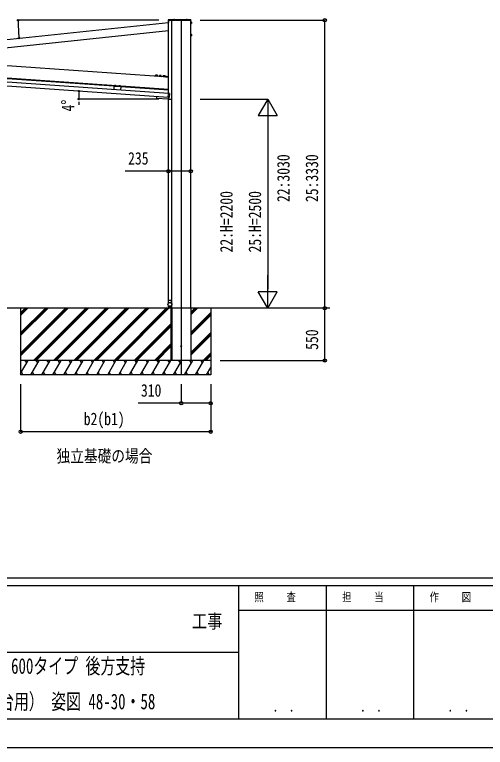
# Model space of a CAD drawing. Units: millimetres, scale not verified. Extents: x -16820 to 16820, y -11880 to 11880.
# Drawn here: x 2823 to 7776, y -11880 to -4172 of the extents above; entities that cross this region are included whole.
import ezdxf
from ezdxf.enums import TextEntityAlignment as Align

# ---------------------------------------------------------------- set-up
doc = ezdxf.new("R2010")
doc.units = ezdxf.units.MM
doc.header["$LTSCALE"] = 50
for name, color, linetype in [('0-2_USER1', 3, 'Continuous'), ('0-3_YKK_12', 2, 'Continuous'), ('0-4_YKK_13', 4, 'Continuous'), ('0-5_YKK_A1', 4, 'Continuous'), ('0-6_YKK_D', 6, 'Continuous'), ('0-7_YKK_ZWAK', 7, 'Continuous')]:
    doc.layers.add(name, color=color, linetype=linetype)
doc.styles.add('ＭＳ ゴシック', font='')
doc.styles.get('ＭＳ ゴシック').set_extended_font_data('MS Gothic')

msp = doc.modelspace()

# ---------------------------------------------------------------- linework, layer by layer
at = {"layer": '0-3_YKK_12'}
msp.add_line((4575.8, -4230), (4575.8, -7960), dxfattribs=at)
at = {"layer": '0-4_YKK_13'}
for p, q in [((4437.8, -4229.5), (4437.8, -4253)), ((4677.8, -4227), (4440.3, -4227)), ((4440.3, -4229.5), (4440.3, -4253)), ((4677.8, -4229.5), (4440.3, -4229.5)), ((4440.3, -4230), (4677.8, -4230)), ((4494.9, -4226.45), (4494.9, -4226.26)), ((4506.15, -4227), (4495.44, -4227)), ((4496.1, -4226.43), (4496.01, -4226.67)), ((4504.74, -4225.9), (4496.85, -4225.9)), ((4498.42, -4223.67), (4499.65, -4226.13)), ((4500.8, -4226.74), (4499.65, -4226.13)), ((4500.8, -4226.74), (4501.94, -4226.13)), ((4503.17, -4223.67), (4501.94, -4226.13)), ((4505.49, -4226.43), (4505.58, -4226.67)), ((4506.05, -4227), (4505.7, -4227)), ((4506.7, -4226.45), (4506.7, -4226.26)), ((4629.9, -4226.45), (4629.9, -4226.26)), ((4641.15, -4227), (4630.44, -4227)), ((4631.1, -4226.43), (4631.01, -4226.67)), ((4639.74, -4225.9), (4631.85, -4225.9)), ((4633.42, -4223.67), (4634.65, -4226.13)), ((4635.8, -4226.74), (4634.65, -4226.13)), ((4635.8, -4226.74), (4636.94, -4226.13)), ((4638.17, -4223.67), (4636.94, -4226.13)), ((4640.49, -4226.43), (4640.58, -4226.67)), ((4641.05, -4227), (4640.7, -4227)), ((4641.7, -4226.45), (4641.7, -4226.26)), ((4677.8, -4227), (4677.8, -4230)), ((4440.3, -4253), (4437.8, -4253)), ((4677.4, -4248.45), (4679, -4248.45)), ((4679, -4262.55), (4677.4, -4262.55)), ((4679, -4247.99), (4683.91, -4247.99)), ((4679, -4247.99), (4679, -4263.01)), ((4679, -4251.75), (4683.91, -4251.75)), ((4679, -4259.25), (4683.91, -4259.25)), ((4679, -4263.01), (4683.91, -4263.01)), ((4684.5, -4249), (4683.91, -4247.99)), ((4684.5, -4262), (4683.91, -4263.01)), ((4684.5, -4249), (4684.5, -4262)), ((4677.4, -4378.45), (4679, -4378.45)), ((4679, -4392.55), (4677.4, -4392.55)), ((4679, -4377.99), (4683.91, -4377.99)), ((4679, -4377.99), (4679, -4393.01)), ((4679, -4381.75), (4683.91, -4381.75)), ((4679, -4389.25), (4683.91, -4389.25)), ((4679, -4393.01), (4683.91, -4393.01)), ((4684.5, -4379), (4683.91, -4377.99)), ((4684.5, -4392), (4683.91, -4393.01)), ((4684.5, -4379), (4684.5, -4392)), ((4305.78, -4814.63), (4306.21, -4808.4)), ((4305.78, -4814.63), (4325.36, -4816)), ((4307.58, -4807.74), (4306.21, -4808.4)), ((4306.86, -4816.51), (4306.99, -4814.71)), ((4307.58, -4807.74), (4324.54, -4808.92)), ((4310.67, -4814.97), (4311.11, -4808.75)), ((4320.46, -4815.66), (4320.9, -4809.43)), ((4324.15, -4815.91), (4324.02, -4817.71)), ((4324.54, -4808.92), (4325.8, -4809.77)), ((4325.36, -4816), (4325.8, -4809.77)), ((4345.68, -4817.42), (4346.12, -4811.19)), ((4345.68, -4817.42), (4365.26, -4818.79)), ((4347.48, -4810.53), (4346.12, -4811.19)), ((4346.77, -4819.3), (4346.89, -4817.5)), ((4347.48, -4810.53), (4364.44, -4811.71)), ((4350.58, -4817.76), (4351.01, -4811.54)), ((4360.37, -4818.45), (4360.8, -4812.22)), ((4364.05, -4818.7), (4363.93, -4820.5)), ((4364.44, -4811.71), (4365.7, -4812.56)), ((4365.26, -4818.79), (4365.7, -4812.56)), ((4385.58, -4820.21), (4386.02, -4813.98)), ((4385.58, -4820.21), (4405.17, -4821.58)), ((4387.38, -4813.32), (4386.02, -4813.98)), ((4386.67, -4822.09), (4386.8, -4820.3)), ((4387.38, -4813.32), (4404.34, -4814.5)), ((4390.48, -4820.55), (4390.91, -4814.33)), ((4400.27, -4821.24), (4400.71, -4815.01)), ((4403.95, -4821.49), (4403.83, -4823.29)), ((4404.34, -4814.5), (4405.6, -4815.35)), ((4405.17, -4821.58), (4405.6, -4815.35)), ((4438.06, -4826.95), (4410.12, -4825)), ((4413.04, -4822.69), (4413.01, -4823.2)), ((4413.01, -4823.2), (4420.49, -4823.72)), ((4414.84, -4821.31), (4415.62, -4823.22)), ((4415.62, -4823.22), (4415.89, -4823.4)), ((4417.9, -4823.38), (4417.6, -4823.52)), ((4418.93, -4821.6), (4417.9, -4823.38)), ((4440.2, -4824.96), (4440.2, -4806.96)), ((4440.2, -4824.96), (4440.2, -4806.96)), ((3872.92, -4916.23), (3872.67, -4919.77)), ((3872.67, -4919.77), (3884.19, -4920.58)), ((3872.72, -4920.08), (3872.74, -4919.78)), ((3873.72, -4915.84), (3872.92, -4916.23)), ((3873.72, -4915.84), (3883.7, -4916.54)), ((3875.8, -4916.43), (3875.55, -4919.98)), ((3881.56, -4916.83), (3881.31, -4920.38)), ((3883.7, -4916.54), (3884.44, -4917.03)), ((3884.12, -4920.57), (3884.1, -4920.87)), ((3884.44, -4917.03), (3884.19, -4920.58)), ((3922.8, -4919.72), (3922.55, -4923.26)), ((3922.55, -4923.26), (3934.07, -4924.07)), ((3922.6, -4923.57), (3922.62, -4923.27)), ((3923.6, -4919.33), (3922.8, -4919.72)), ((3923.6, -4919.33), (3933.57, -4920.02)), ((3925.68, -4919.92), (3925.43, -4923.46)), ((3931.44, -4920.32), (3931.19, -4923.87)), ((3933.57, -4920.02), (3934.32, -4920.52)), ((3933.99, -4924.06), (3933.97, -4924.36)), ((3934.32, -4920.52), (3934.07, -4924.07)), ((4439.51, -5043.32), (4442.5, -5000.64)), ((4444.06, -5000.75), (4442.5, -5000.64)), ((4444.3, -5000.66), (4450.19, -5001.07)), ((4450.65, -5001.6), (4447.72, -5043.5)), ((4315.11, -5033.21), (4313.82, -5051.67)), ((4438.94, -5061.42), (4314.75, -5052.74)), ((4439.51, -5043.32), (4441.08, -5043.43)), ((4441.2, -5043.53), (4440.01, -5060.49)), ((4440.71, -5043.4), (4440.71, -5043.4)), ((4447.19, -5043.97), (4441.3, -5043.55)), ((4438.64, -7180.3), (4438.39, -7209.14)), ((4438.39, -7230.85), (4438.51, -7244.7)), ((4474.78, -7245), (4438.81, -7245)), ((4474.65, -7180), (4438.94, -7180)), ((4475.2, -7209.14), (4474.95, -7180.3)), ((4475.08, -7244.7), (4475.2, -7230.85))]:
    msp.add_line(p, q, dxfattribs=at)
for points in [[(4675.8, -4264), (4675.8, -4247), (4677.4, -4247), (4677.4, -4264)], [(4675.8, -4394), (4675.8, -4377), (4677.4, -4377), (4677.4, -4394)], [(4326.31, -4819.47), (4304.36, -4817.94), (4304.47, -4816.34), (4326.42, -4817.88)], [(4366.21, -4822.26), (4344.26, -4820.73), (4344.37, -4819.13), (4366.32, -4820.67)], [(4406.11, -4825.05), (4384.16, -4823.52), (4384.28, -4821.92), (4406.22, -4823.46)]]:
    msp.add_lwpolyline(points, close=True, dxfattribs=at)
for points in [[(4410.12, -4825), (4410.1, -4825.33), (4440.8, -4827.48), (4440.8, -4806.96), (4440.2, -4806.96)], [(4438.06, -4826.95), (4410.12, -4825), (4410.26, -4823), (4438.2, -4824.96)], [(4413.04, -4822.69), (4420.52, -4823.21), (4420.49, -4823.72)], [(4440.2, -4806.96), (4438.2, -4806.96), (4438.2, -4824.96)], [(3875.67, -4915.97), (3876.65, -4918.4), (3878.47, -4919.54)], [(3881.75, -4916.4), (3880.44, -4918.67), (3878.47, -4919.54)], [(3925.54, -4919.46), (3926.53, -4921.89), (3928.35, -4923.03)], [(3931.63, -4919.88), (3930.32, -4922.16), (3928.35, -4923.03)]]:
    msp.add_lwpolyline(points, dxfattribs=at)
for radius in [21.37, 21, 19.35]:
    msp.add_circle((4456.8, -7220), radius, dxfattribs=at)
for centre, radius, start, end in [((4440.3, -4229.5), 2.5, 90, 180), ((4495.44, -4226.45), 0.545, 180, 270), ((4495.45, -4226.26), 0.55, 138.43917, 180), ((4500.8, -4231), 7.7, 41.56083, 138.43917), ((4495.54, -4226.5), 0.5, 270, 340), ((4496.85, -4226.7), 0.8, 90, 160), ((4504.74, -4226.7), 0.8, 20, 90), ((4506.05, -4226.5), 0.5, 200, 270), ((4506.15, -4226.45), 0.545, 270, 0), ((4506.15, -4226.26), 0.55, 0, 41.56083), ((4630.44, -4226.45), 0.545, 180, 270), ((4630.45, -4226.26), 0.55, 138.43917, 180), ((4635.8, -4231), 7.7, 41.56083, 138.43917), ((4630.54, -4226.5), 0.5, 270, 340), ((4631.85, -4226.7), 0.8, 90, 160), ((4639.74, -4226.7), 0.8, 20, 90), ((4641.05, -4226.5), 0.5, 200, 270), ((4641.15, -4226.45), 0.545, 270, 0), ((4641.15, -4226.26), 0.55, 0, 41.56083), ((4681.17, -4249.87), 3.32, 325.61575, 34.38425), ((4681.17, -4261.13), 3.32, 325.61575, 34.38425), ((4672.08, -4255.5), 12.42, 342.41205, 17.58795), ((4681.17, -4379.87), 3.32, 325.61575, 34.38425), ((4681.17, -4391.13), 3.32, 325.61575, 34.38425), ((4672.08, -4385.5), 12.42, 342.41205, 17.58795), ((4308.41, -4812.15), 4.34, 51.61575, 120.38425), ((4314.92, -4824.53), 16.24, 68.41205, 103.58795), ((4323.1, -4813.18), 4.34, 51.61575, 120.38425), ((4348.31, -4814.94), 4.34, 51.61575, 120.38425), ((4354.83, -4827.32), 16.24, 68.41205, 103.58795), ((4363, -4815.97), 4.34, 51.61575, 120.38425), ((4388.22, -4817.73), 4.34, 51.61575, 120.38425), ((4394.73, -4830.11), 16.24, 68.41205, 103.58795), ((4402.9, -4818.76), 4.34, 51.61575, 120.38425), ((4416.61, -4825.48), 4.53, 30.06671, 141.93329), ((4438.2, -4824.96), 2, 266, 0), ((4438.2, -4824.96), 2, 266, 0), ((3874.21, -4918.43), 2.56, 51.61708, 120.38292), ((3878.04, -4925.72), 9.55, 68.41276, 103.58724), ((3882.85, -4919.04), 2.56, 51.61708, 120.38292), ((3924.09, -4921.92), 2.56, 51.61708, 120.38292), ((3927.92, -4929.2), 9.55, 68.41276, 103.58724), ((3932.73, -4922.53), 2.56, 51.61708, 120.38292), ((4314.82, -5051.74), 1, 176, 266), ((4439.01, -5060.42), 1, 266, 356), ((4438.81, -7244.7), 0.3, 180.5, 270), ((4438.94, -7180.3), 0.3, 90, 179.5), ((4474.65, -7180.3), 0.3, 0.5, 90), ((4474.78, -7244.7), 0.3, 270, 359.5)]:
    msp.add_arc(centre, radius, start, end, dxfattribs=at)
for centre, major_axis, ratio, start_param, end_param in [((4444.28, -5000.96), (-0.021, -0.3), 0.998135, 3.1415927, 4.0284596), ((4450.15, -5001.57), (0.379, 0.329), 0.99628, 5.4996506, 7.06672), ((4441.32, -5043.25), (-0.021, -0.3), 0.998135, 5.3963184, 6.2831853), ((4447.22, -5043.47), (0.329, -0.379), 0.99628, 5.4996506, 7.06672)]:
    msp.add_ellipse(centre, major_axis=major_axis, ratio=ratio, start_param=start_param, end_param=end_param, dxfattribs=at)
at = {"layer": '0-5_YKK_A1'}
for p, q in [((4440.8, -5001.9), (4440.8, -4230)), ((4475.8, -7210.22), (4475.8, -4230)), ((4675.8, -7260), (4675.8, -4230)), ((1172.9, -4596.8), (4440.8, -4253.33)), ((4442.4, -5002.02), (-149.77, -4680.9)), ((4440.8, -4959.8), (252.49, -4666.93)), ((4440.8, -4827.48), (1602.89, -4629.03)), ((4439.61, -5041.92), (-152.56, -4720.8)), ((3867.59, -4924.73), (1884.31, -4786.05)), ((3867.76, -4922.24), (3865, -4961.64)), ((3867.76, -4922.24), (3938.59, -4927.19)), ((3938.59, -4927.19), (3935.83, -4966.59)), ((4440.45, -4964.79), (3938.41, -4929.68)), ((4440.45, -4964.79), (4440.8, -4959.8)), ((4440.8, -7180), (4440.8, -5049.26)), ((4440.8, -5060), (4475.8, -5060)), ((4475.8, -7260), (4475.8, -7229.78)), ((6140.8, -7260), (-159.2, -7260)), ((2885.8, -7260), (2885.8, -7960)), ((3372.16, -7260), (2885.8, -7746.37)), ((3160.03, -7260), (2885.8, -7534.24)), ((2947.9, -7260), (2885.8, -7322.1)), ((3358.02, -7260), (2885.8, -7732.23)), ((3386.31, -7260), (2885.8, -7760.51)), ((3145.89, -7260), (2885.8, -7520.09)), ((3174.17, -7260), (2885.8, -7548.38)), ((2933.76, -7260), (2885.8, -7307.96)), ((2962.04, -7260), (2885.8, -7336.25)), ((3570.15, -7260), (3020.15, -7810)), ((3584.3, -7260), (3034.3, -7810)), ((3598.44, -7260), (3048.44, -7810)), ((3782.29, -7260), (3232.29, -7810)), ((3796.43, -7260), (3246.43, -7810)), ((3810.57, -7260), (3260.57, -7810)), ((3994.42, -7260), (3444.42, -7810)), ((4008.56, -7260), (3458.56, -7810)), ((4022.7, -7260), (3472.7, -7810)), ((4206.55, -7260), (3656.55, -7810)), ((4220.69, -7260), (3670.69, -7810)), ((4234.83, -7260), (3684.83, -7810)), ((4418.68, -7260), (3868.68, -7810)), ((4432.82, -7260), (3882.82, -7810)), ((4446.97, -7260), (3896.97, -7810)), ((4475.8, -7247), (4466.8, -7247)), ((4466.8, -7260), (4466.8, -7247)), ((4466.8, -7260), (4466.8, -7810)), ((4475.8, -7260), (4475.8, -7810)), ((4675.8, -7260), (4675.8, -7810)), ((4732.64, -7260), (4675.8, -7316.84)), ((4718.49, -7260), (4675.8, -7302.7)), ((4746.78, -7260), (4675.8, -7330.98)), ((4885.8, -7304.83), (4675.8, -7514.83)), ((4885.8, -7318.97), (4675.8, -7528.97)), ((4885.8, -7260), (4885.8, -7960)), ((4885.8, -7333.11), (4675.8, -7543.11)), ((4466.8, -7424.02), (4080.81, -7810)), ((4466.8, -7438.16), (4094.96, -7810)), ((4466.8, -7452.3), (4109.1, -7810)), ((4885.8, -7516.96), (4675.8, -7726.96)), ((4885.8, -7531.1), (4675.8, -7741.1)), ((4885.8, -7545.25), (4675.8, -7755.25)), ((4466.8, -7636.15), (4292.95, -7810)), ((4466.8, -7650.29), (4307.09, -7810)), ((4466.8, -7664.43), (4321.23, -7810)), ((4885.8, -7729.09), (4804.89, -7810)), ((4885.8, -7743.24), (4819.03, -7810)), ((4885.8, -7757.38), (4833.17, -7810)), ((4885.8, -7810), (2885.8, -7810)), ((2885.8, -7946.93), (2964.85, -7810)), ((2949.85, -7835.98), (2934.85, -7810)), ((2993.72, -7960), (3080.32, -7810)), ((3065.32, -7835.98), (3050.32, -7810)), ((3109.19, -7960), (3195.8, -7810)), ((3180.79, -7835.98), (3165.79, -7810)), ((3224.66, -7960), (3311.27, -7810)), ((3296.26, -7835.98), (3281.26, -7810)), ((3340.13, -7960), (3426.74, -7810)), ((3411.73, -7835.98), (3396.73, -7810)), ((3455.6, -7960), (3542.21, -7810)), ((3527.21, -7835.98), (3512.2, -7810)), ((3571.07, -7960), (3657.68, -7810)), ((3627.68, -7810), (3642.68, -7835.98)), ((3686.54, -7960), (3773.15, -7810)), ((3743.14, -7810), (3758.15, -7835.98)), ((3802.01, -7960), (3888.62, -7810)), ((3858.61, -7810), (3873.61, -7835.98)), ((3917.48, -7960), (4004.09, -7810)), ((3989.08, -7835.98), (3974.08, -7810)), ((4032.95, -7960), (4119.56, -7810)), ((4104.56, -7835.98), (4089.55, -7810)), ((4148.42, -7960), (4235.03, -7810)), ((4205.03, -7810), (4220.03, -7835.98)), ((4263.89, -7960), (4350.5, -7810)), ((4320.49, -7810), (4335.5, -7835.98)), ((4379.36, -7960), (4465.97, -7810)), ((4435.96, -7810), (4450.97, -7835.98)), ((4675.8, -7810), (4466.8, -7810)), ((4494.83, -7960), (4581.44, -7810)), ((4566.44, -7835.98), (4551.43, -7810)), ((4610.3, -7960), (4696.91, -7810)), ((4681.91, -7835.98), (4666.9, -7810)), ((4725.77, -7960), (4812.38, -7810)), ((4782.38, -7810), (4797.38, -7835.98)), ((2893.25, -7934.02), (2908.25, -7960)), ((3008.72, -7934.02), (3023.72, -7960)), ((3124.19, -7934.02), (3139.19, -7960)), ((3239.66, -7934.02), (3254.66, -7960)), ((3355.13, -7934.02), (3370.13, -7960)), ((3470.6, -7934.02), (3485.6, -7960)), ((3586.07, -7934.02), (3601.07, -7960)), ((3701.54, -7934.02), (3716.54, -7960)), ((3817.01, -7934.02), (3832.01, -7960)), ((3932.48, -7934.02), (3947.48, -7960)), ((4047.95, -7934.02), (4062.95, -7960)), ((4163.42, -7934.02), (4178.42, -7960)), ((4278.89, -7934.02), (4293.89, -7960)), ((4394.36, -7934.02), (4409.36, -7960)), ((4509.83, -7934.02), (4524.83, -7960)), ((4625.3, -7934.02), (4640.3, -7960)), ((4740.77, -7934.02), (4755.77, -7960)), ((4841.24, -7960), (4885.8, -7882.83)), ((4856.24, -7934.02), (4871.24, -7960)), ((4885.8, -7960), (2885.8, -7960))]:
    msp.add_line(p, q, dxfattribs=at)
msp.add_lwpolyline([(1316.53, -4659.13), (1658.32, -4623.21), (1659.16, -4631.16), (4440.8, -4338.8)], dxfattribs=at)
msp.add_circle((4575.8, -7660), 4.5, dxfattribs=at)
at = {"layer": '0-6_YKK_D'}
for p, q in [((4339.8, -4230), (2858.04, -4230)), ((4775.8, -4230), (6086.8, -4230)), ((6085.8, -7260), (6085.8, -4230)), ((4339.8, -5060), (3496.92, -5060)), ((4775.8, -5060), (5486.8, -5060)), ((5485.8, -5060), (5385.8, -5233.21)), ((5485.8, -5060), (5585.8, -5233.21)), ((5485.8, -5060), (5485.8, -5406.41)), ((5385.8, -5233.21), (5585.8, -5233.21)), ((5485.8, -5260), (5485.8, -7060)), ((5485.8, -7260), (5485.8, -6913.59)), ((5485.8, -7260), (5385.8, -7086.79)), ((5585.8, -7086.79), (5385.8, -7086.79)), ((5485.8, -7260), (5585.8, -7086.79)), ((6085.8, -7810), (6085.8, -7260)), ((4985.8, -7810), (6086.8, -7810)), ((2885.8, -8060), (2885.8, -8561)), ((4575.8, -8060), (4575.8, -8261)), ((4885.8, -8060), (4885.8, -8261)), ((4885.8, -8060), (4885.8, -8561)), ((4885.8, -8560), (2885.8, -8560))]:
    msp.add_line(p, q, dxfattribs=at)
for points in [[(4675.8, -5818.5), (4440.8, -5818.5), (3986.4, -5818.5)], [(4885.8, -8260), (4575.8, -8260), (4121.4, -8260)]]:
    msp.add_lwpolyline(points, dxfattribs=at)
for centre, radius in [((2859.04, -4230), 7.5), ((6085.8, -4230), 17), ((2868.92, -4418.54), 7.5), ((3500.84, -4976.27), 7.5), ((3497.92, -5060), 7.5), ((4440.8, -5818.5), 17), ((4675.8, -5818.5), 17), ((6085.8, -7260), 17), ((6085.8, -7260), 17), ((6085.8, -7810), 17), ((4575.8, -8260), 17), ((4885.8, -8260), 17), ((2885.8, -8560), 17), ((4885.8, -8560), 17)]:
    msp.add_circle(centre, radius, dxfattribs=at)
for centre, radius, start, end in [((4662.8, -4230), 1803.76, 180, 186), ((4698.18, -5060), 1200.26, 176, 180), ((4698.18, -5060), 1200.26, 178.56955, 180), ((4698.18, -5060), 1200.26, 181.43223, 182.86447)]:
    msp.add_arc(centre, radius, start, end, dxfattribs=at)
at = {"layer": '0-7_YKK_ZWAK'}
for p, q in [((15580.08, -10100), (-15619.92, -10100)), ((5180.08, -10180), (-19.92, -10180)), ((6100.08, -10180), (6100.08, -11580)), ((7020.08, -10180), (7020.08, -11580)), ((7940.08, -10440), (5180.08, -10440)), ((-19.92, -10880), (5180.08, -10880)), ((-19.92, -11580), (5180.08, -11580)), ((5180.08, -11580), (7940.08, -11580))]:
    msp.add_line(p, q, dxfattribs=at)
msp.add_lwpolyline([(-16820, -11880), (16820, -11880), (16820, 11880), (-16820, 11880)], close=True, dxfattribs=at)
msp.add_lwpolyline([(7940.08, -10180), (5180.08, -10180), (5180.08, -11580)], dxfattribs=at)

# ---------------------------------------------------------------- texts
at = {"layer": '0-2_USER1', "style": 'ＭＳ ゴシック'}
for s, height, width, p in [('独立基礎の場合', 132, 0.8, (3263.8, -8920)), ('プレーンルーフ カーポート 600タイプ 後方支持', 164.2, 0.7, (747.61, -11155.33)), ('2台用 間口連結セット（1台用+2台用） 姿図 48-30・58', 164.2, 0.7, (386.45, -11528.67))]:
    msp.add_text(s, height=height, dxfattribs=dict(at, width=width)).set_placement(p, align=Align.BOTTOM_LEFT)
at = {"layer": '0-6_YKK_D', "style": 'ＭＳ ゴシック', "width": 0.8}
for s, rotation, p in [('4°', 91.072, (3489.89, -5188.22)), ('22:3030', 90, (5755.8, -6143.4)), ('25:3330', 90, (6055.8, -6143.4)), ('22:H=2200', 90, (5155.8, -6673.6)), ('25:H=2500', 90, (5455.8, -6673.6)), ('550', 90, (6055.8, -7698.2))]:
    msp.add_text(s, height=132, rotation=rotation, dxfattribs=at).set_placement(p, align=Align.BOTTOM_LEFT)
for s, p in [('235', (4016.4, -5788.5)), ('310', (4151.4, -8230)), ('b2(b1)', (3549.8, -8530))]:
    msp.add_text(s, height=132, dxfattribs=at).set_placement(p, align=Align.BOTTOM_LEFT)
at = {"layer": '0-7_YKK_ZWAK', "style": 'ＭＳ ゴシック', "width": 0.8}
for s, height, p in [('照     査', 87.98, (5345.68, -10370)), ('担     当', 87.98, (6268.88, -10370)), ('作     図', 87.98, (7188.88, -10370)), ('工事', 146.6, (4689.33, -10669.86)), ('． ．', 103.7, (5540, -11537.41)), ('． ．', 103.7, (6460, -11537.41)), ('． ．', 103.7, (7380, -11537.41))]:
    msp.add_text(s, height=height, dxfattribs=at).set_placement(p, align=Align.BOTTOM_LEFT)

doc.saveas('drawing.dxf')
